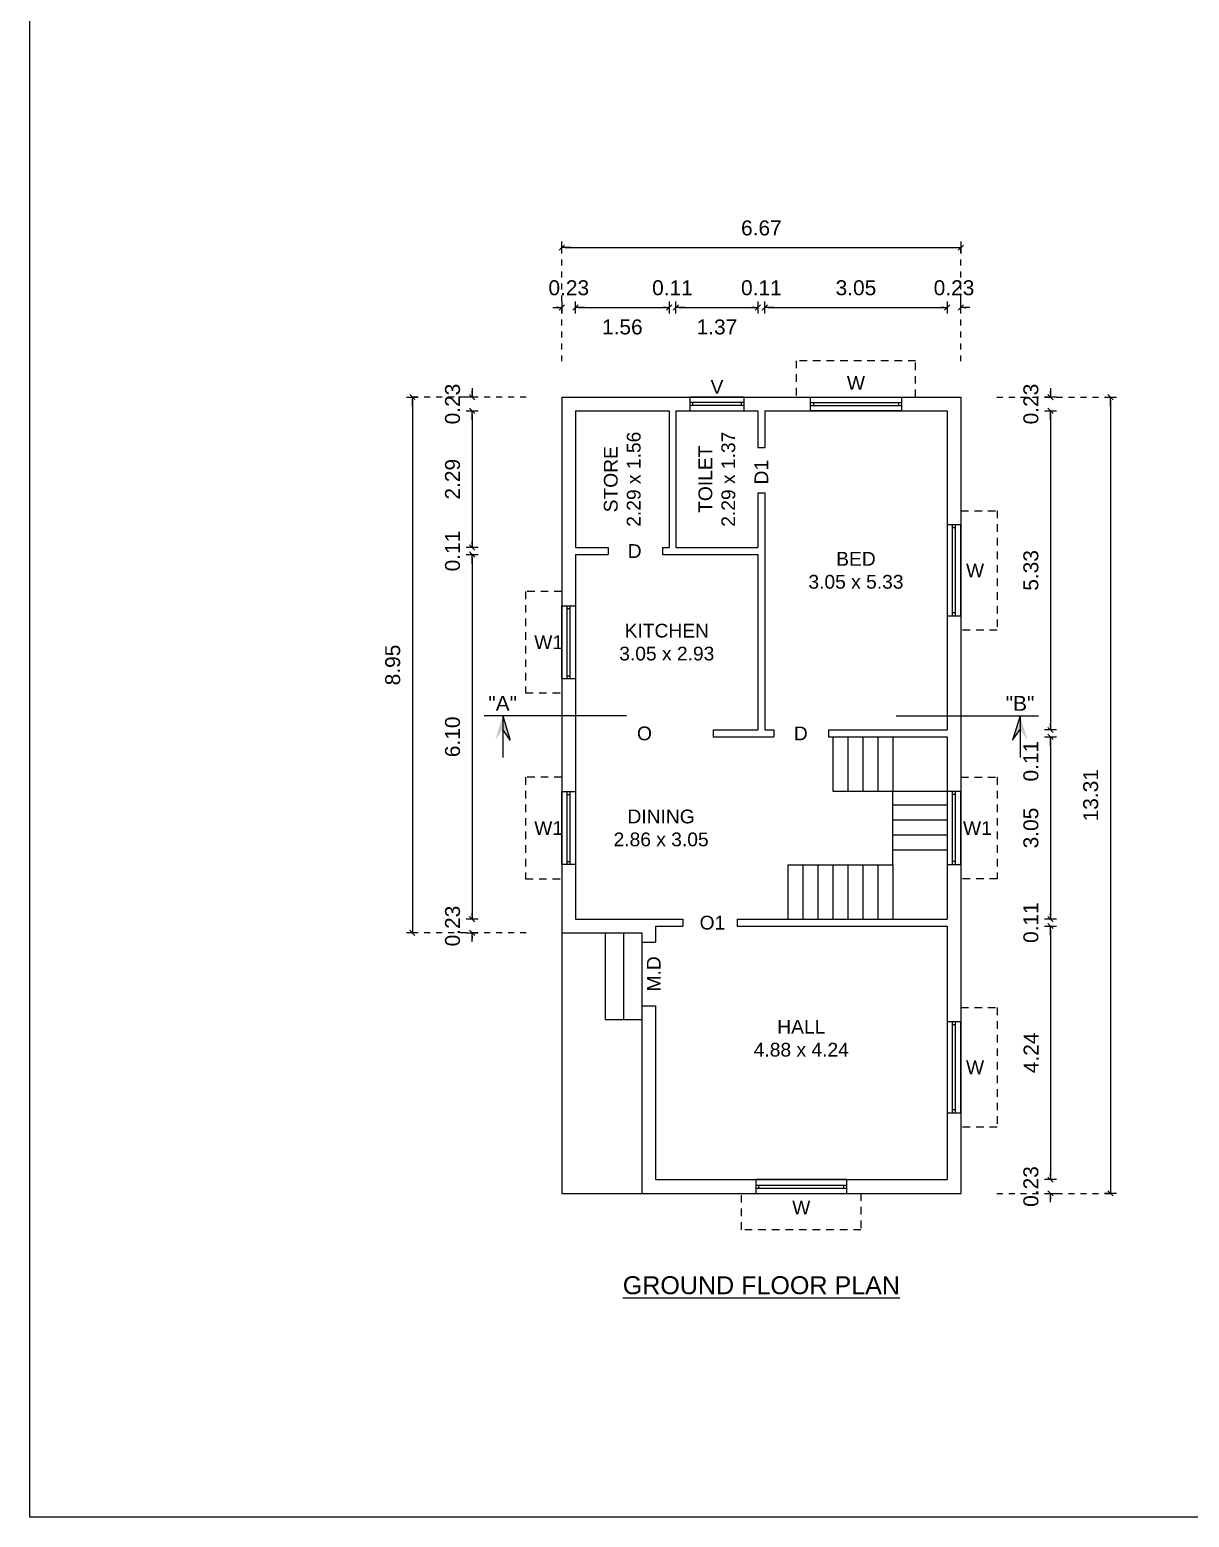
# Model space of a CAD drawing. Header units: metres. Extents: x 1126 to 1595, y 117 to 472.
# Drawn here: x 1342.61 to 1361.99, y 413.69 to 438.56 of the extents above; entities that cross this region are included whole.
import ezdxf
from ezdxf.enums import TextEntityAlignment as Align

# ---------------------------------------------------------------- set-up
doc = ezdxf.new("R2010")
doc.units = ezdxf.units.M
doc.linetypes.add('DOT', pattern=[0.25, 0, -0.25])
doc.linetypes.add('HIDDEN', pattern=[9.525, 6.35, -3.175])
for name, color, linetype in [('Sunshade', 8, 'HIDDEN'), ('TEXT', 7, 'Continuous'), ('Ventilator', 7, 'HIDDEN'), ('Window', 7, 'Continuous')]:
    doc.layers.add(name, color=color, linetype=linetype)
doc.styles.add('ARIAL', font='arial.ttf')
doc.styles.get("Standard").update_dxf_attribs({"font": 'arial.ttf', "height": 0.23})
doc.dimstyles.new('FLOOR DIM', dxfattribs={"dimtxt": 0.2, "dimasz": 0.05, "dimexe": 0.075, "dimexo": 0.3, "dimgap": 0.025, "dimtad": 0, "dimzin": 3, "dimdsep": 46, "dimtxsty": 'ARIAL', "dimblk": 'JM1', "dimcen": -0.09, "dimclrd": 5, "dimclre": 250, "dimclrt": 3, "dimazin": 0, "dimtfac": 0.65, "dimtix": 1, "dimtofl": 0, "dimtmove": 0, "dimatfit": 2, "dimfxl": 0, "dimfrac": 1, "dimtolj": 1, "dimlwd": 18, "dimlwe": -1, "dimarcsym": 0})

# ---------------------------------------------------------------- blocks, each defined once
blk = doc.blocks.new('JM1')
at = {"color": 2}
for p, q in [((-3, 0), (0, 0)), ((-0.88, -0.88), (0.88, 0.88)), ((0, 2), (0, -2))]:
    blk.add_line(p, q, dxfattribs=at)
blk = doc.blocks.new('*D790')
at = {"color": 5, "lineweight": 18}
for p, q in [((1351.457, 433.915), (1351.407, 433.915)), ((1351.786, 433.915), (1351.836, 433.915))]:
    blk.add_line(p, q, dxfattribs=at)
at = {"layer": 'Defpoints', "color": 0}
for p in [(1351.507, 433.915), (1351.507, 432.415), (1351.736, 432.187)]:
    blk.add_point(p, dxfattribs=at)
at = {"color": 5, "lineweight": 18, "xscale": 0.05, "yscale": 0.05, "zscale": 0.05}
blk.add_blockref('JM1', (1351.507, 433.915), dxfattribs=at)
at = {"color": 5, "lineweight": 18, "xscale": 0.05, "yscale": 0.05, "zscale": 0.05, "rotation": 180}
blk.add_blockref('JM1', (1351.736, 433.915), dxfattribs=at)
at = {"color": 3, "insert": (1351.622, 434.243), "char_height": 0.25, "attachment_point": 5, "style": 'ARIAL'}
blk.add_mtext('\\A1;0.23', dxfattribs=at)
blk = doc.blocks.new('*D791')
at = {"color": 250, "linetype": 'DOT', "ltscale": 0.25}
for p, q in [((1350.907, 432.415), (1348.932, 432.415)), ((1350.907, 423.462), (1348.932, 423.462))]:
    blk.add_line(p, q, dxfattribs=at)
at = {"color": 5, "lineweight": 18, "ltscale": 0.25}
blk.add_line((1349.007, 432.365), (1349.007, 423.512), dxfattribs=at)
at = {"layer": 'Defpoints', "color": 0, "linetype": 'ByBlock', "ltscale": 0.25}
for p in [(1351.507, 432.415), (1349.007, 423.462), (1351.507, 423.462)]:
    blk.add_point(p, dxfattribs=at)
at = {"color": 5, "linetype": 'ByBlock', "lineweight": 18, "ltscale": 0.25, "xscale": 0.05, "yscale": 0.05, "zscale": 0.05}
for p, rotation in [((1349.007, 432.415), 90), ((1349.007, 423.462), 270)]:
    blk.add_blockref('JM1', p, dxfattribs=dict(at, rotation=rotation))
at = {"color": 3, "linetype": 'ByBlock', "ltscale": 0.25, "insert": (1348.68, 427.939), "char_height": 0.25, "attachment_point": 5, "rotation": 90, "style": 'ARIAL'}
blk.add_mtext('\\A1;8.95', dxfattribs=at)
blk = doc.blocks.new('*D792')
at = {"color": 250, "linetype": 'DOT', "ltscale": 0.25}
for p, q in [((1351.507, 433.015), (1351.507, 434.99)), ((1358.175, 433.015), (1358.175, 434.99))]:
    blk.add_line(p, q, dxfattribs=at)
at = {"color": 5, "lineweight": 18, "ltscale": 0.25}
blk.add_line((1351.557, 434.915), (1358.125, 434.915), dxfattribs=at)
at = {"layer": 'Defpoints', "color": 0, "linetype": 'ByBlock', "ltscale": 0.25}
for p in [(1358.175, 434.915), (1351.507, 432.415), (1358.175, 432.415)]:
    blk.add_point(p, dxfattribs=at)
at = {"color": 5, "linetype": 'ByBlock', "lineweight": 18, "ltscale": 0.25, "xscale": 0.05, "yscale": 0.05, "zscale": 0.05, "rotation": 180}
blk.add_blockref('JM1', (1351.507, 434.915), dxfattribs=at)
at = {"color": 5, "linetype": 'ByBlock', "lineweight": 18, "ltscale": 0.25, "xscale": 0.05, "yscale": 0.05, "zscale": 0.05}
blk.add_blockref('JM1', (1358.175, 434.915), dxfattribs=at)
at = {"color": 3, "linetype": 'ByBlock', "ltscale": 0.25, "insert": (1354.841, 435.243), "char_height": 0.25, "attachment_point": 5, "style": 'ARIAL'}
blk.add_mtext('\\A1;6.67', dxfattribs=at)
blk = doc.blocks.new('*D793')
at = {"color": 5, "lineweight": 18, "ltscale": 50}
for p, q in [((1350.007, 432.465), (1350.007, 432.515)), ((1350.007, 432.137), (1350.007, 432.087))]:
    blk.add_line(p, q, dxfattribs=at)
at = {"layer": 'Defpoints', "color": 0, "ltscale": 50}
for p in [(1350.007, 432.415), (1351.507, 432.415), (1351.736, 432.187)]:
    blk.add_point(p, dxfattribs=at)
at = {"color": 5, "lineweight": 18, "ltscale": 50, "xscale": 0.05, "yscale": 0.05, "zscale": 0.05}
for p, rotation in [((1350.007, 432.415), 270), ((1350.007, 432.187), 90)]:
    blk.add_blockref('JM1', p, dxfattribs=dict(at, rotation=rotation))
at = {"color": 3, "ltscale": 50, "insert": (1349.68, 432.301), "char_height": 0.25, "attachment_point": 5, "rotation": 90, "style": 'ARIAL'}
blk.add_mtext('\\A1;0.23', dxfattribs=at)
blk = doc.blocks.new('*D794')
at = {"color": 5, "lineweight": 18}
blk.add_line((1350.007, 432.137), (1350.007, 429.951), dxfattribs=at)
at = {"layer": 'Defpoints', "color": 0}
for p in [(1351.736, 432.187), (1350.007, 429.901), (1351.736, 429.901)]:
    blk.add_point(p, dxfattribs=at)
at = {"color": 5, "lineweight": 18, "xscale": 0.05, "yscale": 0.05, "zscale": 0.05}
for p, rotation in [((1350.007, 432.187), 90), ((1350.007, 429.901), 270)]:
    blk.add_blockref('JM1', p, dxfattribs=dict(at, rotation=rotation))
at = {"color": 3, "insert": (1349.68, 431.044), "char_height": 0.25, "attachment_point": 5, "rotation": 90, "style": 'ARIAL'}
blk.add_mtext('\\A1;2.29', dxfattribs=at)
blk = doc.blocks.new('*D795')
at = {"color": 5, "lineweight": 18}
for p, q in [((1350.007, 429.951), (1350.007, 430.001)), ((1350.007, 429.736), (1350.007, 429.686))]:
    blk.add_line(p, q, dxfattribs=at)
at = {"layer": 'Defpoints', "color": 0}
for p in [(1351.736, 429.901), (1350.007, 429.786), (1351.736, 429.786)]:
    blk.add_point(p, dxfattribs=at)
at = {"color": 5, "lineweight": 18, "xscale": 0.05, "yscale": 0.05, "zscale": 0.05}
for p, rotation in [((1350.007, 429.901), 270), ((1350.007, 429.786), 90)]:
    blk.add_blockref('JM1', p, dxfattribs=dict(at, rotation=rotation))
at = {"color": 3, "insert": (1349.68, 429.844), "char_height": 0.25, "attachment_point": 5, "rotation": 90, "style": 'ARIAL'}
blk.add_mtext('\\A1;0.11', dxfattribs=at)
blk = doc.blocks.new('*D796')
at = {"color": 5, "lineweight": 18}
blk.add_line((1350.007, 429.736), (1350.007, 423.74), dxfattribs=at)
at = {"layer": 'Defpoints', "color": 0}
for p in [(1351.736, 429.786), (1350.007, 423.69), (1351.736, 423.69)]:
    blk.add_point(p, dxfattribs=at)
at = {"color": 5, "lineweight": 18, "xscale": 0.05, "yscale": 0.05, "zscale": 0.05}
for p, rotation in [((1350.007, 429.786), 90), ((1350.007, 423.69), 270)]:
    blk.add_blockref('JM1', p, dxfattribs=dict(at, rotation=rotation))
at = {"color": 3, "insert": (1349.68, 426.738), "char_height": 0.25, "attachment_point": 5, "rotation": 90, "style": 'ARIAL'}
blk.add_mtext('\\A1;6.10', dxfattribs=at)
blk = doc.blocks.new('*D797')
at = {"color": 5, "lineweight": 18}
for p, q in [((1350.007, 423.74), (1350.007, 423.79)), ((1350.007, 423.412), (1350.007, 423.362))]:
    blk.add_line(p, q, dxfattribs=at)
at = {"layer": 'Defpoints', "color": 0}
for p in [(1351.736, 423.69), (1350.007, 423.462), (1351.507, 423.462)]:
    blk.add_point(p, dxfattribs=at)
at = {"color": 5, "lineweight": 18, "xscale": 0.05, "yscale": 0.05, "zscale": 0.05}
for p, rotation in [((1350.007, 423.69), 270), ((1350.007, 423.462), 90)]:
    blk.add_blockref('JM1', p, dxfattribs=dict(at, rotation=rotation))
at = {"color": 3, "insert": (1349.68, 423.576), "char_height": 0.25, "attachment_point": 5, "rotation": 90, "style": 'ARIAL'}
blk.add_mtext('\\A1;0.23', dxfattribs=at)
blk = doc.blocks.new('*D798')
at = {"color": 250, "linetype": 'DOT', "ltscale": 0.25}
for p, q in [((1358.775, 432.415), (1360.75, 432.415)), ((1358.775, 419.108), (1360.75, 419.108))]:
    blk.add_line(p, q, dxfattribs=at)
at = {"color": 5, "lineweight": 18, "ltscale": 0.25}
blk.add_line((1360.675, 432.365), (1360.675, 419.158), dxfattribs=at)
at = {"layer": 'Defpoints', "color": 0, "linetype": 'ByBlock', "ltscale": 0.25}
for p in [(1358.175, 432.415), (1358.175, 419.108), (1360.675, 419.108)]:
    blk.add_point(p, dxfattribs=at)
at = {"color": 5, "linetype": 'ByBlock', "lineweight": 18, "ltscale": 0.25, "xscale": 0.05, "yscale": 0.05, "zscale": 0.05}
for p, rotation in [((1360.675, 432.415), 90), ((1360.675, 419.108), 270)]:
    blk.add_blockref('JM1', p, dxfattribs=dict(at, rotation=rotation))
at = {"color": 3, "linetype": 'ByBlock', "ltscale": 0.25, "insert": (1360.347, 425.762), "char_height": 0.25, "attachment_point": 5, "rotation": 90, "style": 'ARIAL'}
blk.add_mtext('\\A1;13.31', dxfattribs=at)
blk = doc.blocks.new('*D799')
at = {"color": 5, "lineweight": 18, "ltscale": 50}
for p, q in [((1359.675, 432.465), (1359.675, 432.515)), ((1359.675, 432.137), (1359.675, 432.087))]:
    blk.add_line(p, q, dxfattribs=at)
at = {"layer": 'Defpoints', "color": 0, "ltscale": 50}
for p in [(1358.175, 432.415), (1359.675, 432.415), (1357.946, 432.187)]:
    blk.add_point(p, dxfattribs=at)
at = {"color": 5, "lineweight": 18, "ltscale": 50, "xscale": 0.05, "yscale": 0.05, "zscale": 0.05}
for p, rotation in [((1359.675, 432.415), 270), ((1359.675, 432.187), 90)]:
    blk.add_blockref('JM1', p, dxfattribs=dict(at, rotation=rotation))
at = {"color": 3, "ltscale": 50, "insert": (1359.347, 432.301), "char_height": 0.25, "attachment_point": 5, "rotation": 90, "style": 'ARIAL'}
blk.add_mtext('\\A1;0.23', dxfattribs=at)
blk = doc.blocks.new('*D800')
at = {"color": 5, "lineweight": 18}
blk.add_line((1351.786, 433.915), (1353.248, 433.915), dxfattribs=at)
at = {"layer": 'Defpoints', "color": 0}
for p in [(1353.298, 433.915), (1351.736, 432.187), (1353.298, 432.187)]:
    blk.add_point(p, dxfattribs=at)
at = {"color": 5, "lineweight": 18, "xscale": 0.05, "yscale": 0.05, "zscale": 0.05, "rotation": 180}
blk.add_blockref('JM1', (1351.736, 433.915), dxfattribs=at)
at = {"color": 5, "lineweight": 18, "xscale": 0.05, "yscale": 0.05, "zscale": 0.05}
blk.add_blockref('JM1', (1353.298, 433.915), dxfattribs=at)
at = {"color": 3, "insert": (1352.517, 433.588), "char_height": 0.25, "attachment_point": 5, "style": 'ARIAL'}
blk.add_mtext('\\A1;1.56', dxfattribs=at)
blk = doc.blocks.new('*D801')
at = {"color": 5, "lineweight": 18}
for p, q in [((1353.248, 433.915), (1353.198, 433.915)), ((1353.462, 433.915), (1353.512, 433.915))]:
    blk.add_line(p, q, dxfattribs=at)
at = {"layer": 'Defpoints', "color": 0}
for p in [(1353.412, 433.915), (1353.298, 432.187), (1353.412, 432.187)]:
    blk.add_point(p, dxfattribs=at)
at = {"color": 5, "lineweight": 18, "xscale": 0.05, "yscale": 0.05, "zscale": 0.05}
blk.add_blockref('JM1', (1353.298, 433.915), dxfattribs=at)
at = {"color": 5, "lineweight": 18, "xscale": 0.05, "yscale": 0.05, "zscale": 0.05, "rotation": 180}
blk.add_blockref('JM1', (1353.412, 433.915), dxfattribs=at)
at = {"color": 3, "insert": (1353.355, 434.243), "char_height": 0.25, "attachment_point": 5, "style": 'ARIAL'}
blk.add_mtext('\\A1;0.11', dxfattribs=at)
blk = doc.blocks.new('*D802')
at = {"color": 5, "lineweight": 18}
blk.add_line((1353.462, 433.915), (1354.734, 433.915), dxfattribs=at)
at = {"layer": 'Defpoints', "color": 0}
for p in [(1354.784, 433.915), (1353.412, 432.187), (1354.784, 432.187)]:
    blk.add_point(p, dxfattribs=at)
at = {"color": 5, "lineweight": 18, "xscale": 0.05, "yscale": 0.05, "zscale": 0.05, "rotation": 180}
blk.add_blockref('JM1', (1353.412, 433.915), dxfattribs=at)
at = {"color": 5, "lineweight": 18, "xscale": 0.05, "yscale": 0.05, "zscale": 0.05}
blk.add_blockref('JM1', (1354.784, 433.915), dxfattribs=at)
at = {"color": 3, "insert": (1354.098, 433.588), "char_height": 0.25, "attachment_point": 5, "style": 'ARIAL'}
blk.add_mtext('\\A1;1.37', dxfattribs=at)
blk = doc.blocks.new('*D803')
at = {"color": 5, "lineweight": 18}
for p, q in [((1354.734, 433.915), (1354.684, 433.915)), ((1354.948, 433.915), (1354.998, 433.915))]:
    blk.add_line(p, q, dxfattribs=at)
at = {"layer": 'Defpoints', "color": 0}
for p in [(1354.898, 433.915), (1354.784, 432.187), (1354.898, 432.187)]:
    blk.add_point(p, dxfattribs=at)
at = {"color": 5, "lineweight": 18, "xscale": 0.05, "yscale": 0.05, "zscale": 0.05}
blk.add_blockref('JM1', (1354.784, 433.915), dxfattribs=at)
at = {"color": 5, "lineweight": 18, "xscale": 0.05, "yscale": 0.05, "zscale": 0.05, "rotation": 180}
blk.add_blockref('JM1', (1354.898, 433.915), dxfattribs=at)
at = {"color": 3, "insert": (1354.841, 434.243), "char_height": 0.25, "attachment_point": 5, "style": 'ARIAL'}
blk.add_mtext('\\A1;0.11', dxfattribs=at)
blk = doc.blocks.new('*D804')
at = {"color": 5, "lineweight": 18}
blk.add_line((1354.948, 433.915), (1357.896, 433.915), dxfattribs=at)
at = {"layer": 'Defpoints', "color": 0}
for p in [(1357.946, 433.915), (1354.898, 432.187), (1357.946, 432.187)]:
    blk.add_point(p, dxfattribs=at)
at = {"color": 5, "lineweight": 18, "xscale": 0.05, "yscale": 0.05, "zscale": 0.05, "rotation": 180}
blk.add_blockref('JM1', (1354.898, 433.915), dxfattribs=at)
at = {"color": 5, "lineweight": 18, "xscale": 0.05, "yscale": 0.05, "zscale": 0.05}
blk.add_blockref('JM1', (1357.946, 433.915), dxfattribs=at)
at = {"color": 3, "insert": (1356.422, 434.243), "char_height": 0.25, "attachment_point": 5, "style": 'ARIAL'}
blk.add_mtext('\\A1;3.05', dxfattribs=at)
blk = doc.blocks.new('*D805')
at = {"color": 5, "lineweight": 18}
for p, q in [((1357.896, 433.915), (1357.846, 433.915)), ((1358.225, 433.915), (1358.275, 433.915))]:
    blk.add_line(p, q, dxfattribs=at)
at = {"layer": 'Defpoints', "color": 0}
for p in [(1358.175, 433.915), (1358.175, 432.415), (1357.946, 432.187)]:
    blk.add_point(p, dxfattribs=at)
at = {"color": 5, "lineweight": 18, "xscale": 0.05, "yscale": 0.05, "zscale": 0.05}
blk.add_blockref('JM1', (1357.946, 433.915), dxfattribs=at)
at = {"color": 5, "lineweight": 18, "xscale": 0.05, "yscale": 0.05, "zscale": 0.05, "rotation": 180}
blk.add_blockref('JM1', (1358.175, 433.915), dxfattribs=at)
at = {"color": 3, "insert": (1358.061, 434.243), "char_height": 0.25, "attachment_point": 5, "style": 'ARIAL'}
blk.add_mtext('\\A1;0.23', dxfattribs=at)
blk = doc.blocks.new('*D806')
at = {"color": 5, "lineweight": 18}
blk.add_line((1359.675, 432.137), (1359.675, 426.903), dxfattribs=at)
at = {"layer": 'Defpoints', "color": 0}
for p in [(1357.946, 432.187), (1357.946, 426.853), (1359.675, 426.853)]:
    blk.add_point(p, dxfattribs=at)
at = {"color": 5, "lineweight": 18, "xscale": 0.05, "yscale": 0.05, "zscale": 0.05}
for p, rotation in [((1359.675, 432.187), 90), ((1359.675, 426.853), 270)]:
    blk.add_blockref('JM1', p, dxfattribs=dict(at, rotation=rotation))
at = {"color": 3, "insert": (1359.347, 429.52), "char_height": 0.25, "attachment_point": 5, "rotation": 90, "style": 'ARIAL'}
blk.add_mtext('\\A1;5.33', dxfattribs=at)
blk = doc.blocks.new('*D807')
at = {"color": 5, "lineweight": 18}
for p, q in [((1359.675, 426.903), (1359.675, 426.953)), ((1359.675, 426.688), (1359.675, 426.638))]:
    blk.add_line(p, q, dxfattribs=at)
at = {"layer": 'Defpoints', "color": 0}
for p in [(1357.946, 426.853), (1357.946, 426.738), (1359.675, 426.738)]:
    blk.add_point(p, dxfattribs=at)
at = {"color": 5, "lineweight": 18, "xscale": 0.05, "yscale": 0.05, "zscale": 0.05}
for p, rotation in [((1359.675, 426.853), 270), ((1359.675, 426.738), 90)]:
    blk.add_blockref('JM1', p, dxfattribs=dict(at, rotation=rotation))
at = {"color": 3, "insert": (1359.347, 426.332), "char_height": 0.25, "attachment_point": 5, "rotation": 90, "style": 'ARIAL'}
blk.add_mtext('\\A1;0.11', dxfattribs=at)
blk = doc.blocks.new('*D808')
at = {"color": 5, "lineweight": 18}
blk.add_line((1359.675, 426.688), (1359.675, 423.74), dxfattribs=at)
at = {"layer": 'Defpoints', "color": 0}
for p in [(1357.946, 426.738), (1357.946, 423.69), (1359.675, 423.69)]:
    blk.add_point(p, dxfattribs=at)
at = {"color": 5, "lineweight": 18, "xscale": 0.05, "yscale": 0.05, "zscale": 0.05}
for p, rotation in [((1359.675, 426.738), 90), ((1359.675, 423.69), 270)]:
    blk.add_blockref('JM1', p, dxfattribs=dict(at, rotation=rotation))
at = {"color": 3, "insert": (1359.347, 425.214), "char_height": 0.25, "attachment_point": 5, "rotation": 90, "style": 'ARIAL'}
blk.add_mtext('\\A1;3.05', dxfattribs=at)
blk = doc.blocks.new('*D809')
at = {"color": 5, "lineweight": 18}
for p, q in [((1359.675, 423.74), (1359.675, 423.79)), ((1359.675, 423.526), (1359.675, 423.476))]:
    blk.add_line(p, q, dxfattribs=at)
at = {"layer": 'Defpoints', "color": 0}
for p in [(1357.946, 423.69), (1357.946, 423.576), (1359.675, 423.576)]:
    blk.add_point(p, dxfattribs=at)
at = {"color": 5, "lineweight": 18, "xscale": 0.05, "yscale": 0.05, "zscale": 0.05}
for p, rotation in [((1359.675, 423.69), 270), ((1359.675, 423.576), 90)]:
    blk.add_blockref('JM1', p, dxfattribs=dict(at, rotation=rotation))
at = {"color": 3, "insert": (1359.347, 423.633), "char_height": 0.25, "attachment_point": 5, "rotation": 90, "style": 'ARIAL'}
blk.add_mtext('\\A1;0.11', dxfattribs=at)
blk = doc.blocks.new('*D810')
at = {"color": 5, "lineweight": 18}
blk.add_line((1359.675, 423.526), (1359.675, 419.387), dxfattribs=at)
at = {"layer": 'Defpoints', "color": 0}
for p in [(1357.946, 423.576), (1357.946, 419.337), (1359.675, 419.337)]:
    blk.add_point(p, dxfattribs=at)
at = {"color": 5, "lineweight": 18, "xscale": 0.05, "yscale": 0.05, "zscale": 0.05}
for p, rotation in [((1359.675, 423.576), 90), ((1359.675, 419.337), 270)]:
    blk.add_blockref('JM1', p, dxfattribs=dict(at, rotation=rotation))
at = {"color": 3, "insert": (1359.349, 421.456), "char_height": 0.25, "attachment_point": 5, "rotation": 90, "style": 'ARIAL'}
blk.add_mtext('\\A1;4.24', dxfattribs=at)
blk = doc.blocks.new('*D811')
at = {"color": 5, "lineweight": 18}
for p, q in [((1359.675, 419.387), (1359.675, 419.437)), ((1359.675, 419.058), (1359.675, 419.008))]:
    blk.add_line(p, q, dxfattribs=at)
at = {"layer": 'Defpoints', "color": 0}
for p in [(1357.946, 419.337), (1358.175, 419.108), (1359.675, 419.108)]:
    blk.add_point(p, dxfattribs=at)
at = {"color": 5, "lineweight": 18, "xscale": 0.05, "yscale": 0.05, "zscale": 0.05}
for p, rotation in [((1359.675, 419.337), 270), ((1359.675, 419.108), 90)]:
    blk.add_blockref('JM1', p, dxfattribs=dict(at, rotation=rotation))
at = {"color": 3, "insert": (1359.347, 419.222), "char_height": 0.25, "attachment_point": 5, "rotation": 90, "style": 'ARIAL'}
blk.add_mtext('\\A1;0.23', dxfattribs=at)

msp = doc.modelspace()

# ---------------------------------------------------------------- linework, layer by layer
for p, q in [((1351.507, 432.415), (1358.175, 432.415)), ((1351.507, 432.415), (1351.507, 424.148)), ((1358.175, 432.415), (1358.175, 419.108)), ((1351.736, 432.187), (1353.298, 432.187)), ((1351.736, 432.187), (1351.736, 429.901)), ((1353.298, 432.187), (1353.298, 429.901)), ((1353.412, 432.187), (1354.784, 432.187)), ((1353.412, 432.187), (1353.412, 429.901)), ((1354.784, 432.187), (1354.784, 431.577)), ((1354.898, 432.187), (1357.946, 432.187)), ((1354.898, 432.187), (1354.898, 431.577)), ((1357.946, 432.187), (1357.946, 426.853)), ((1354.784, 431.577), (1354.898, 431.577)), ((1354.784, 430.815), (1354.898, 430.815)), ((1354.784, 430.815), (1354.784, 429.901)), ((1354.898, 430.815), (1354.898, 426.853)), ((1351.736, 429.901), (1352.278, 429.901)), ((1352.278, 429.901), (1352.278, 429.786)), ((1353.188, 429.901), (1353.298, 429.901)), ((1353.188, 429.901), (1353.188, 429.786)), ((1353.412, 429.901), (1354.784, 429.901)), ((1351.736, 429.786), (1352.278, 429.786)), ((1351.736, 429.786), (1351.736, 423.69)), ((1353.188, 429.786), (1354.784, 429.786)), ((1354.784, 429.786), (1354.784, 426.853)), ((1354.036, 426.853), (1354.784, 426.853)), ((1354.036, 426.853), (1354.036, 426.738)), ((1354.036, 426.738), (1355.051, 426.738)), ((1354.898, 426.853), (1355.051, 426.853)), ((1355.051, 426.853), (1355.051, 426.738)), ((1355.965, 426.853), (1357.946, 426.853)), ((1355.965, 426.853), (1355.965, 426.738)), ((1355.965, 426.738), (1357.946, 426.738)), ((1356.036, 426.738), (1356.036, 425.828)), ((1356.286, 426.738), (1356.286, 425.828)), ((1356.536, 426.738), (1356.536, 425.828)), ((1356.786, 426.738), (1356.786, 425.828)), ((1357.036, 426.738), (1357.036, 425.828)), ((1357.946, 426.738), (1357.946, 423.69)), ((1356.036, 425.828), (1357.036, 425.828)), ((1357.036, 424.6), (1357.036, 425.828)), ((1357.036, 425.828), (1357.946, 425.828)), ((1357.036, 425.6), (1357.946, 425.6)), ((1357.036, 425.35), (1357.946, 425.35)), ((1357.036, 425.1), (1357.946, 425.1)), ((1357.036, 424.85), (1357.946, 424.85)), ((1355.286, 424.6), (1357.036, 424.6)), ((1355.286, 424.6), (1355.286, 423.69)), ((1355.536, 424.6), (1355.536, 423.69)), ((1355.786, 424.6), (1355.786, 423.69)), ((1356.036, 424.6), (1356.036, 423.69)), ((1356.286, 424.6), (1356.286, 423.69)), ((1356.536, 424.6), (1356.536, 423.69)), ((1356.786, 424.6), (1356.786, 423.69)), ((1357.036, 424.6), (1357.036, 423.69)), ((1351.507, 424.199), (1351.507, 419.108)), ((1351.736, 423.69), (1353.527, 423.69)), ((1353.527, 423.69), (1353.527, 423.576)), ((1354.437, 423.69), (1357.946, 423.69)), ((1354.437, 423.69), (1354.437, 423.576)), ((1351.507, 423.462), (1352.841, 423.462)), ((1352.231, 423.462), (1352.231, 422.014)), ((1352.536, 423.462), (1352.536, 422.014)), ((1352.841, 423.462), (1352.841, 419.108)), ((1353.069, 423.576), (1353.527, 423.576)), ((1353.069, 423.576), (1353.069, 423.309)), ((1354.437, 423.576), (1357.946, 423.576)), ((1357.946, 423.576), (1357.946, 419.337)), ((1352.841, 423.309), (1353.069, 423.309)), ((1352.841, 422.243), (1353.069, 422.243)), ((1353.069, 422.243), (1353.069, 419.337)), ((1352.231, 422.014), (1352.841, 422.014)), ((1353.069, 419.337), (1357.946, 419.337)), ((1351.507, 419.108), (1358.175, 419.108))]:
    msp.add_line(p, q)
at = {"color": 7}
for p, q in [((1352.588, 427.092), (1350.208, 427.092)), ((1350.517, 427.092), (1350.517, 426.393)), ((1350.517, 427.092), (1350.643, 426.683)), ((1357.094, 427.092), (1359.474, 427.092)), ((1359.165, 427.092), (1359.039, 426.683)), ((1359.165, 427.092), (1359.165, 426.393)), ((1350.643, 426.683), (1350.517, 426.86)), ((1359.039, 426.683), (1359.165, 426.86))]:
    msp.add_line(p, q, dxfattribs=at)
msp.add_lwpolyline([(1342.612, 457.597), (1381.374, 457.597), (1381.374, 413.694), (1342.612, 413.694)], close=True)
for points in [[(1350.391, 426.683), (1350.517, 427.092), (1350.517, 426.86)], [(1350.643, 426.683), (1350.517, 427.092), (1350.517, 426.86)], [(1359.039, 426.683), (1359.165, 427.092), (1359.165, 426.86)], [(1359.291, 426.683), (1359.165, 427.092), (1359.165, 426.86)]]:
    msp.add_solid(points, dxfattribs=at)
at = {"layer": 'Sunshade', "linetype": 'HIDDEN', "ltscale": 0.02}
for points in [[(1357.42, 432.415), (1357.42, 433.025), (1355.424, 433.025), (1355.424, 432.415)], [(1358.175, 430.518), (1358.784, 430.518), (1358.784, 428.522), (1358.175, 428.522)], [(1351.507, 429.168), (1350.898, 429.168), (1350.898, 427.472), (1351.507, 427.472)], [(1351.507, 426.062), (1350.898, 426.062), (1350.898, 424.366), (1351.507, 424.366)], [(1358.175, 426.062), (1358.784, 426.062), (1358.784, 424.366), (1358.175, 424.366)], [(1358.175, 422.212), (1358.784, 422.212), (1358.784, 420.216), (1358.175, 420.216)], [(1356.506, 419.108), (1356.506, 418.499), (1354.51, 418.499), (1354.51, 419.108)]]:
    msp.add_lwpolyline(points, dxfattribs=at)
at = {"layer": 'Ventilator'}
for p, q in [((1354.553, 432.327), (1353.643, 432.327)), ((1354.553, 432.276), (1353.643, 432.276))]:
    msp.add_line(p, q, dxfattribs=at)
at = {"layer": 'Window', "linetype": 'ByBlock'}
for p, q in [((1353.691, 432.327), (1353.691, 432.276)), ((1354.502, 432.327), (1354.502, 432.276)), ((1355.713, 432.327), (1355.713, 432.276)), ((1357.135, 432.327), (1357.135, 432.276)), ((1358.087, 430.232), (1358.036, 430.232)), ((1351.596, 428.882), (1351.646, 428.882)), ((1358.087, 428.811), (1358.036, 428.811)), ((1351.596, 427.76), (1351.646, 427.76)), ((1351.596, 425.777), (1351.646, 425.777)), ((1358.087, 425.777), (1358.036, 425.777)), ((1351.596, 424.655), (1351.646, 424.655)), ((1358.087, 424.655), (1358.036, 424.655)), ((1358.087, 421.927), (1358.036, 421.927)), ((1358.087, 420.505), (1358.036, 420.505)), ((1354.799, 419.196), (1354.799, 419.247)), ((1356.221, 419.196), (1356.221, 419.247))]:
    msp.add_line(p, q, dxfattribs=at)
at = {"layer": 'Window'}
for p, q in [((1355.662, 432.327), (1357.182, 432.327)), ((1355.662, 432.276), (1357.182, 432.276)), ((1358.036, 428.76), (1358.036, 430.28)), ((1358.087, 428.76), (1358.087, 430.28)), ((1351.596, 427.71), (1351.596, 428.93)), ((1351.646, 427.71), (1351.646, 428.93)), ((1351.596, 424.604), (1351.596, 425.824)), ((1351.646, 424.604), (1351.646, 425.824)), ((1358.036, 424.604), (1358.036, 425.824)), ((1358.087, 424.604), (1358.087, 425.824)), ((1358.036, 420.454), (1358.036, 421.974)), ((1358.087, 420.454), (1358.087, 421.974)), ((1354.748, 419.247), (1356.268, 419.247)), ((1354.748, 419.196), (1356.268, 419.196))]:
    msp.add_line(p, q, dxfattribs=at)
at = {"layer": 'Window', "linetype": 'ByBlock'}
for points in [[(1354.553, 432.187), (1354.553, 432.415), (1353.643, 432.415), (1353.643, 432.187)], [(1355.662, 432.187), (1355.662, 432.415), (1357.182, 432.415), (1357.182, 432.187)], [(1357.946, 428.76), (1358.175, 428.76), (1358.175, 430.28), (1357.946, 430.28)], [(1351.736, 427.71), (1351.507, 427.71), (1351.507, 428.93), (1351.736, 428.93)], [(1351.736, 424.604), (1351.507, 424.604), (1351.507, 425.824), (1351.736, 425.824)], [(1357.946, 424.604), (1358.175, 424.604), (1358.175, 425.824), (1357.946, 425.824)], [(1357.946, 420.454), (1358.175, 420.454), (1358.175, 421.974), (1357.946, 421.974)], [(1354.748, 419.337), (1354.748, 419.108), (1356.268, 419.108), (1356.268, 419.337)]]:
    msp.add_lwpolyline(points, close=True, dxfattribs=at)

# ---------------------------------------------------------------- texts
at = {"color": 7, "style": 'ARIAL'}
for s, p in [('"A"', (1350.517, 427.173)), ('"B"', (1359.165, 427.173))]:
    msp.add_text(s, height=0.25, dxfattribs=at).set_placement(p, align=Align.CENTER)
at = {"char_height": 0.23, "attachment_point": 5, "rotation": 90}
for s, insert in [('STORE\\P2.29 x 1.56', (1352.517, 431.044)), ('TOILET\\P2.29 x 1.37', (1354.098, 431.044))]:
    msp.add_mtext(s, dxfattribs=dict(at, insert=insert))
at = {"char_height": 0.23, "attachment_point": 5}
for s, insert in [('BED\\P3.05 x 5.33', (1356.422, 429.52)), ('KITCHEN\\P3.05 x 2.93', (1353.26, 428.32)), ('DINING\\P2.86 x 3.05', (1353.165, 425.214)), ('HALL\\P4.88 x 4.24', (1355.508, 421.699))]:
    msp.add_mtext(s, dxfattribs=dict(at, insert=insert))
at = {"layer": 'TEXT', "style": 'ARIAL'}
for s, rotation, p in [('V', 359.998, (1354.099, 432.588)), ('D1', 90, (1354.841, 431.162)), ('D', 0.002, (1352.723, 429.844)), ('O', 0.002, (1352.887, 426.796)), ('D', 0.002, (1355.5, 426.796)), ('O1', 0.002, (1354.023, 423.633)), ('M.D', 90, (1353.042, 422.776))]:
    msp.add_text(s, height=0.23, rotation=rotation, dxfattribs=at).set_placement(p, align=Align.MIDDLE_CENTER)
for s, p in [('W', (1356.422, 432.654)), ('W', (1358.413, 429.52)), ('W1', (1351.285, 428.319)), ('W1', (1351.285, 425.213)), ('W1', (1358.452, 425.213)), ('W', (1358.413, 421.214)), ('W', (1355.508, 418.87))]:
    msp.add_text(s, height=0.23, dxfattribs=at).set_placement(p, align=Align.MIDDLE_CENTER)
at = {"layer": 'TEXT', "insert": (1354.841, 417.57), "char_height": 0.3, "width": 4.78593, "attachment_point": 5, "style": 'ARIAL'}
msp.add_mtext('{\\fArial|b0|i0|c0|p18;\\LGROUND FLOOR PLAN\\l }', dxfattribs=at)

# ---------------------------------------------------------------- dimensions: what is measured, and where the dimension line sits
at = {"color": 7, "linetype": 'ByBlock', "ltscale": 0.25}
for p1, p2, distance, picture, middle in [((1351.507, 432.415), (1358.175, 432.415), 2.5, '*D792', (1354.841, 435.243)), ((1351.507, 432.415), (1351.507, 423.462), -2.5, '*D791', (1348.68, 427.939)), ((1358.175, 432.415), (1358.175, 419.108), 2.5, '*D798', (1360.347, 425.762))]:
    dim = msp.add_aligned_dim(p1=p1, p2=p2, distance=distance, dimstyle='FLOOR DIM', override={"dimtxt": 0.25, "dimexo": 0.6, "dimgap": 0.2, "dimtad": 1, "dimpost": '\\X'}, dxfattribs=at)
    dim.commit()
    dim.dimension.update_dxf_attribs({"geometry": picture, "text_midpoint": middle})
at = {"color": 7}
dim = msp.add_linear_dim(base=(1351.507, 433.915), p1=(1351.736, 432.187), p2=(1351.507, 432.415), dimstyle='FLOOR DIM', override={"dimtxt": 0.25, "dimgap": 0.2, "dimtad": 1, "dimpost": '\\X', "dimse1": 1, "dimse2": 1, "dimtmove": 2}, dxfattribs=at)
dim.commit()
dim.dimension.update_dxf_attribs({"geometry": '*D790', "text_midpoint": (1351.622, 434.243)})
for base, p1, p2, override, picture, middle in [((1353.412, 433.915), (1353.298, 432.187), (1353.412, 432.187), {"dimtxt": 0.25, "dimgap": 0.2, "dimtad": 1, "dimpost": '\\X', "dimse1": 1, "dimse2": 1, "dimtmove": 2}, '*D801', (1353.355, 434.243)), ((1354.898, 433.915), (1354.784, 432.187), (1354.898, 432.187), {"dimtxt": 0.25, "dimgap": 0.2, "dimtad": 1, "dimpost": '\\X', "dimse1": 1, "dimse2": 1, "dimtmove": 2}, '*D803', (1354.841, 434.243)), ((1357.946, 433.915), (1354.898, 432.187), (1357.946, 432.187), {"dimtxt": 0.25, "dimgap": 0.2, "dimtad": 1, "dimpost": '\\X', "dimse1": 1, "dimse2": 1, "dimtmove": 2}, '*D804', (1356.422, 434.243)), ((1358.175, 433.915), (1357.946, 432.187), (1358.175, 432.415), {"dimtxt": 0.25, "dimgap": 0.2, "dimtad": 1, "dimpost": '\\X', "dimse1": 1, "dimse2": 1, "dimtmove": 2}, '*D805', (1358.061, 434.243)), ((1353.298, 433.915), (1351.736, 432.187), (1353.298, 432.187), {"dimtxt": 0.25, "dimgap": 0.2, "dimtad": 4, "dimpost": '\\X', "dimse1": 1, "dimse2": 1, "dimtmove": 2}, '*D800', (1352.517, 433.588)), ((1354.784, 433.915), (1353.412, 432.187), (1354.784, 432.187), {"dimtxt": 0.25, "dimgap": 0.2, "dimtad": 4, "dimpost": '\\X', "dimse1": 1, "dimse2": 1, "dimtmove": 2}, '*D802', (1354.098, 433.588))]:
    dim = msp.add_linear_dim(base=base, p1=p1, p2=p2, dimstyle='FLOOR DIM', override=override)
    dim.commit()
    dim.dimension.update_dxf_attribs({"geometry": picture, "text_midpoint": middle})
at = {"ltscale": 50}
for base, p1, p2, picture, middle in [((1350.007, 432.415), (1351.736, 432.187), (1351.507, 432.415), '*D793', (1349.68, 432.301)), ((1359.675, 432.415), (1357.946, 432.187), (1358.175, 432.415), '*D799', (1359.347, 432.301))]:
    dim = msp.add_linear_dim(base=base, p1=p1, p2=p2, angle=270, dimstyle='FLOOR DIM', override={"dimtxt": 0.25, "dimgap": 0.2, "dimtad": 1, "dimpost": '\\X', "dimse1": 1, "dimse2": 1, "dimtmove": 2}, dxfattribs=at)
    dim.commit()
    dim.dimension.update_dxf_attribs({"geometry": picture, "text_midpoint": middle})
for base, p1, p2, picture, middle in [((1350.007, 429.901), (1351.736, 432.187), (1351.736, 429.901), '*D794', (1349.68, 431.044)), ((1359.675, 426.853), (1357.946, 432.187), (1357.946, 426.853), '*D806', (1359.347, 429.52)), ((1350.0074, 429.7864), (1351.736, 429.9007), (1351.736, 429.7864), '*D795', (1349.6797, 429.8436)), ((1350.007, 423.69), (1351.736, 429.786), (1351.736, 423.69), '*D796', (1349.68, 426.738)), ((1359.675, 423.69), (1357.946, 426.738), (1357.946, 423.69), '*D808', (1359.347, 425.214)), ((1359.675, 423.576), (1357.946, 423.69), (1357.946, 423.576), '*D809', (1359.347, 423.633)), ((1350.007, 423.462), (1351.736, 423.69), (1351.507, 423.462), '*D797', (1349.68, 423.576)), ((1359.675, 419.337), (1357.946, 423.576), (1357.946, 419.337), '*D810', (1359.349, 421.456)), ((1359.675, 419.108), (1357.946, 419.337), (1358.175, 419.108), '*D811', (1359.347, 419.222))]:
    dim = msp.add_linear_dim(base=base, p1=p1, p2=p2, angle=270, dimstyle='FLOOR DIM', override={"dimtxt": 0.25, "dimgap": 0.2, "dimtad": 1, "dimpost": '\\X', "dimse1": 1, "dimse2": 1, "dimtmove": 2})
    dim.commit()
    dim.dimension.update_dxf_attribs({"geometry": picture, "text_midpoint": middle})
dim = msp.add_linear_dim(base=(1359.6749, 426.7384), p1=(1357.9463, 426.8527), p2=(1357.9463, 426.7384), angle=270, dimstyle='FLOOR DIM', override={"dimtxt": 0.25, "dimgap": 0.2, "dimtad": 1, "dimpost": '\\X', "dimse1": 1, "dimse2": 1, "dimtmove": 2})
dim.commit()
dim.dimension.update_dxf_attribs({"geometry": '*D807', "text_midpoint": (1359.3472, 426.3316), "dimtype": 160})

doc.saveas('drawing.dxf')
